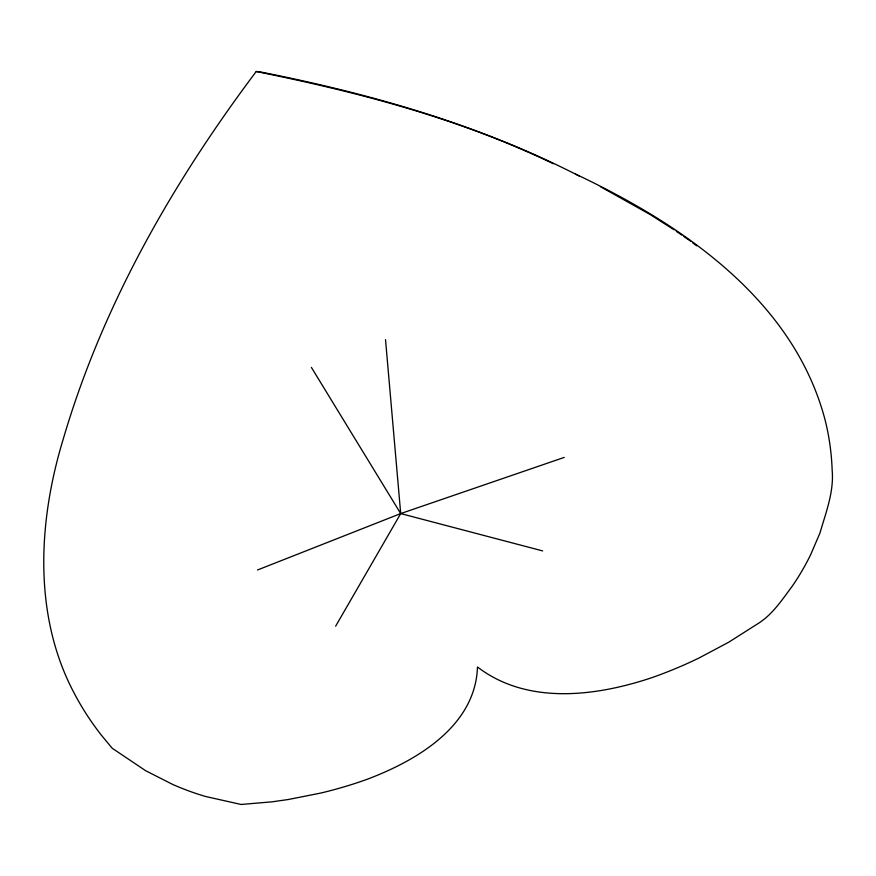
<?xml version="1.0" encoding="UTF-8"?>
<svg xmlns="http://www.w3.org/2000/svg" width="876" height="876" viewBox="0 0 876 876"><rect width="100%" height="100%" fill="white"/><g stroke="black" fill="none" stroke-linecap="round" stroke-linejoin="round"><path stroke-width="1.31" d="M335.639 626.187L400.704 513.577L385.517 339.625M579.08 175.956C478.657 124.315 369.333 93.436 258.946 71.657L256.219 71.525C172.736 182.635 102.514 305.166 63.236 439.095C38.15 521.264 32.85 615.62 74.34 693.474L74.351 693.496A170.546 102.7 51.7 0 0 101.309 735.106L112.183 748.224L145.624 770.694L172.594 784.392A150.508 84.249 21.6 0 0 205.575 796.481L241.152 804.475L272.042 801.825L288.346 799.503L320.583 793.098A236.629 118.676 -8 0 0 366.902 779.377C416.33 760.773 475.471 726.412 477.486 666.986C527.637 705.476 596.797 696.256 652.795 677.345A240.67 125.388 -27.1 0 0 699.092 657.964L728.755 642.185L756.82 624.347C772.085 615.259 781.896 600.049 792.287 586.121A153.716 96.601 -56.8 0 0 810.486 555.055L819.925 533.123C825.838 512.613 834.127 491.819 832.156 470.105A174.182 122.114 -89.5 0 0 825.028 419.724C793.338 299.57 681.911 224.322 575.652 174.138M257.5 569.991L400.704 513.577L564.221 457.414M256.219 71.525C358.054 92.089 459.44 118.545 553.413 163.757M542.671 550.916L400.704 513.577L311.385 367.394M600.41 186.654L650.255 214.598L674.126 229.808M676.305 231.308L681.769 235.075M683.948 236.575L690.496 241.086M692.566 242.674L696.705 245.838"/></g></svg>
